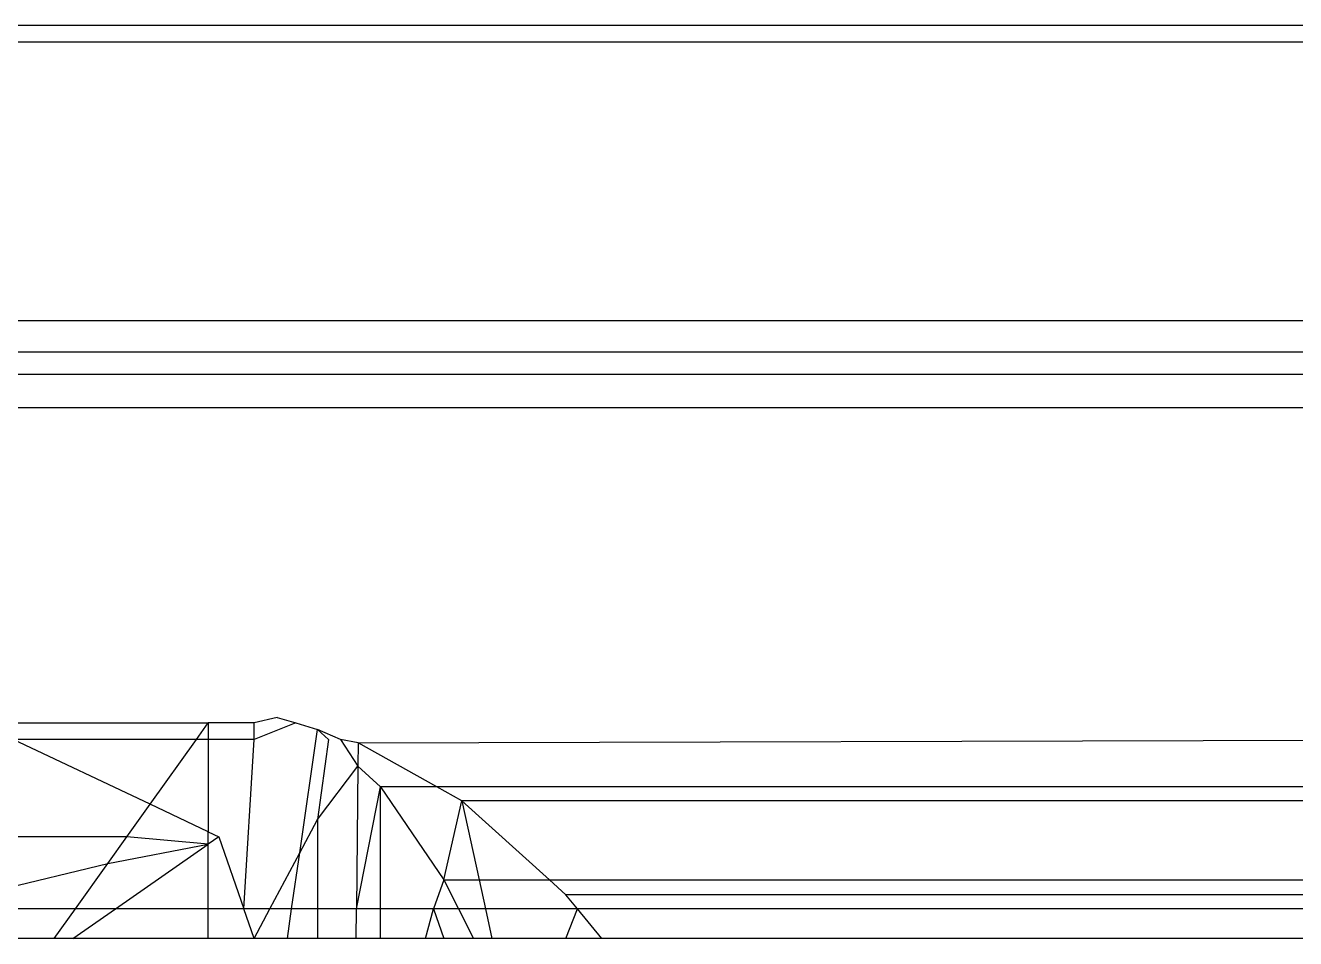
# Model space of a CAD drawing. Header units: inches. Extents: x 17 to 4615, y 5 to 3256.
# Drawn here: x 737.335 to 740.097, y 1399.184 to 1401.169 of the extents above; entities that cross this region are included whole.
import ezdxf

# ---------------------------------------------------------------- set-up
doc = ezdxf.new("R2010")
doc.units = ezdxf.units.IN
doc.header["$MEASUREMENT"] = 0

msp = doc.modelspace()

# ---------------------------------------------------------------- linework, layer by layer
for p, q in [((740.7324, 1401.1686), (734.8059, 1401.1686)), ((734.7832, 1401.1326), (740.7324, 1401.1326)), ((734.8848, 1400.5271), (740.7324, 1400.5271)), ((740.7324, 1400.4587), (734.9529, 1400.4587)), ((740.7324, 1400.4101), (735.0014, 1400.4101)), ((735.0727, 1400.3385), (740.7324, 1400.3385)), ((737.8827, 1399.6646), (737.8324, 1399.6525)), ((737.8827, 1399.6646), (737.923, 1399.6525)), ((737.2324, 1399.6525), (737.7324, 1399.6525)), ((737.7068, 1399.6167), (737.7324, 1399.6525)), ((737.7324, 1399.6525), (737.7324, 1399.6167)), ((737.8324, 1399.6525), (737.7324, 1399.6525)), ((737.8324, 1399.6167), (737.8324, 1399.6525)), ((737.923, 1399.6525), (737.8324, 1399.6167)), ((737.923, 1399.6525), (737.9699, 1399.6383)), ((737.9315, 1399.3706), (737.9699, 1399.6383)), ((738.0201, 1399.6167), (737.9699, 1399.6383)), ((737.9699, 1399.6383), (737.9939, 1399.6167)), ((737.7068, 1399.6167), (737.3082, 1399.6167)), ((737.6061, 1399.4758), (737.3082, 1399.6167)), ((737.6061, 1399.4758), (737.7068, 1399.6167)), ((737.7324, 1399.6167), (737.7068, 1399.6167)), ((737.7324, 1399.6167), (737.7324, 1399.4161)), ((737.8324, 1399.6167), (737.7324, 1399.6167)), ((737.8099, 1399.2487), (737.8324, 1399.6167)), ((737.9939, 1399.6167), (737.9699, 1399.4429)), ((738.0201, 1399.6167), (738.0578, 1399.5588)), ((738.0583, 1399.6094), (738.0201, 1399.6167)), ((738.0583, 1399.6094), (738.0578, 1399.5588)), ((738.0583, 1399.6094), (740.7324, 1399.6167)), ((738.2294, 1399.5139), (738.0583, 1399.6094)), ((737.9699, 1399.4429), (738.0578, 1399.5588)), ((738.0578, 1399.5588), (738.055, 1399.2487)), ((738.0578, 1399.5588), (738.1074, 1399.5139)), ((738.055, 1399.2487), (738.1074, 1399.5139)), ((738.1074, 1399.5139), (738.2449, 1399.3114)), ((738.1074, 1399.2487), (738.1074, 1399.5139)), ((738.2294, 1399.5139), (738.1074, 1399.5139)), ((738.2843, 1399.4833), (738.2294, 1399.5139)), ((740.7324, 1399.5139), (738.2294, 1399.5139)), ((737.5557, 1399.4053), (737.6061, 1399.4758)), ((737.7324, 1399.4161), (737.6061, 1399.4758)), ((738.2449, 1399.3114), (738.2843, 1399.4833)), ((738.4746, 1399.3114), (738.2843, 1399.4833)), ((740.7324, 1399.4833), (738.2843, 1399.4833)), ((738.2843, 1399.4833), (738.3218, 1399.3114)), ((737.9315, 1399.3706), (737.9699, 1399.4429)), ((737.9699, 1399.4429), (737.9699, 1399.2487)), ((737.7324, 1399.4161), (737.7555, 1399.4052)), ((737.7324, 1399.3892), (737.7324, 1399.4161)), ((737.5557, 1399.4053), (737.0322, 1399.4055)), ((737.5141, 1399.3471), (737.5557, 1399.4053)), ((737.5141, 1399.3471), (737.7324, 1399.3892)), ((737.5307, 1399.2487), (737.7324, 1399.3892)), ((737.7324, 1399.3892), (737.5557, 1399.4053)), ((737.7555, 1399.4052), (737.7324, 1399.3892)), ((737.7324, 1399.2487), (737.7324, 1399.3892)), ((737.7555, 1399.4052), (737.8099, 1399.2487)), ((737.8668, 1399.2487), (737.9315, 1399.3706)), ((737.914, 1399.2487), (737.9315, 1399.3706)), ((737.1962, 1399.2705), (737.5141, 1399.3471)), ((737.4438, 1399.2487), (737.5141, 1399.3471)), ((738.2449, 1399.3114), (738.2222, 1399.2487)), ((738.2449, 1399.3114), (738.2765, 1399.2487)), ((738.2449, 1399.3114), (738.3218, 1399.3114)), ((738.3218, 1399.3114), (738.4746, 1399.3114)), ((738.3218, 1399.3114), (738.3355, 1399.2487)), ((738.5101, 1399.2793), (738.4746, 1399.3114)), ((738.4746, 1399.3114), (740.7324, 1399.3114)), ((738.5353, 1399.2487), (738.5101, 1399.2793)), ((740.7324, 1399.2793), (738.5101, 1399.2793)), ((737.4438, 1399.2487), (737.2226, 1399.2487)), ((737.3976, 1399.1839), (737.4438, 1399.2487)), ((737.4378, 1399.1839), (737.5307, 1399.2487)), ((737.5307, 1399.2487), (737.4438, 1399.2487)), ((737.7324, 1399.2487), (737.5307, 1399.2487)), ((737.7324, 1399.1839), (737.7324, 1399.2487)), ((737.8099, 1399.2487), (737.7324, 1399.2487)), ((737.8324, 1399.1839), (737.8099, 1399.2487)), ((737.8668, 1399.2487), (737.8099, 1399.2487)), ((737.8324, 1399.1839), (737.8668, 1399.2487)), ((737.914, 1399.2487), (737.8668, 1399.2487)), ((737.9047, 1399.1839), (737.914, 1399.2487)), ((737.9699, 1399.2487), (737.914, 1399.2487)), ((737.9699, 1399.2487), (737.9699, 1399.1839)), ((738.055, 1399.2487), (737.9699, 1399.2487)), ((738.0544, 1399.1839), (738.055, 1399.2487)), ((738.1074, 1399.2487), (738.055, 1399.2487)), ((738.1074, 1399.1839), (738.1074, 1399.2487)), ((738.2222, 1399.2487), (738.1074, 1399.2487)), ((738.2051, 1399.1839), (738.2222, 1399.2487)), ((738.2222, 1399.2487), (738.2449, 1399.1839)), ((738.2765, 1399.2487), (738.2222, 1399.2487)), ((738.2765, 1399.2487), (738.3091, 1399.1839)), ((738.3355, 1399.2487), (738.2765, 1399.2487)), ((738.3355, 1399.2487), (738.3496, 1399.1839)), ((738.5353, 1399.2487), (738.3355, 1399.2487)), ((738.5101, 1399.1839), (738.5353, 1399.2487)), ((738.5886, 1399.1839), (738.5353, 1399.2487)), ((740.7324, 1399.2487), (738.5353, 1399.2487)), ((737.3976, 1399.1839), (737.3012, 1399.1839)), ((737.4378, 1399.1839), (737.3976, 1399.1839)), ((737.7324, 1399.1839), (737.4378, 1399.1839)), ((737.8324, 1399.1839), (737.7324, 1399.1839)), ((737.9047, 1399.1839), (737.8324, 1399.1839)), ((737.9699, 1399.1839), (737.9047, 1399.1839)), ((738.0544, 1399.1839), (737.9699, 1399.1839)), ((738.1074, 1399.1839), (738.0544, 1399.1839)), ((738.2051, 1399.1839), (738.1074, 1399.1839)), ((738.2449, 1399.1839), (738.2051, 1399.1839)), ((738.3091, 1399.1839), (738.2449, 1399.1839)), ((738.3496, 1399.1839), (738.3091, 1399.1839)), ((738.5101, 1399.1839), (738.3496, 1399.1839)), ((738.5886, 1399.1839), (738.5101, 1399.1839)), ((740.7324, 1399.1839), (738.5886, 1399.1839))]:
    msp.add_line(p, q)

doc.saveas('drawing.dxf')
